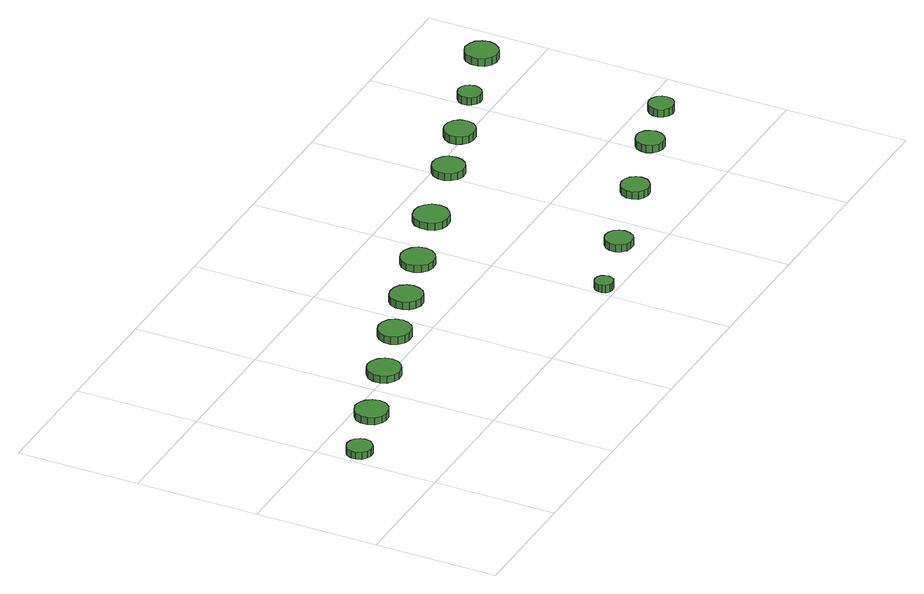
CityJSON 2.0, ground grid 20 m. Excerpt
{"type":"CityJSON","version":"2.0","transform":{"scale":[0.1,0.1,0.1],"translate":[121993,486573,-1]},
"CityObjects":{
"tree1":{"type":"SolitaryVegetationObject","attributes":{"function":"something"},"geometry":[{"type":"MultiSurface","lod":"1","boundaries":[[[0,1,2,3,4,5,6,7,8,9,10,11,12,13,14]],[[15,16,17,18,19,20,21,22,23,24,25,26,27,28,29]],[[0,29,28,1]],[[1,28,27,2]],[[2,27,26,3]],[[3,26,25,4]],[[4,25,24,5]],[[5,24,23,6]],[[6,23,22,7]],[[7,22,21,8]],[[8,21,20,9]],[[9,20,19,10]],[[10,19,18,11]],[[11,18,17,12]],[[12,17,16,13]],[[13,16,15,14]],[[14,15,29,0]]]}]},
"tree2":{"type":"SolitaryVegetationObject","attributes":{"function":"something"},"geometry":[{"type":"MultiSurface","lod":"1","boundaries":[[[30,31,32,33,34,35,36,37,38,39,40,41,42,43,44]],[[45,46,47,48,49,50,51,52,53,54,55,56,57,58,59]],[[30,59,58,31]],[[31,58,57,32]],[[32,57,56,33]],[[33,56,55,34]],[[34,55,54,35]],[[35,54,53,36]],[[36,53,52,37]],[[37,52,51,38]],[[38,51,50,39]],[[39,50,49,40]],[[40,49,48,41]],[[41,48,47,42]],[[42,47,46,43]],[[43,46,45,44]],[[44,45,59,30]]]}]},
"tree3":{"type":"SolitaryVegetationObject","attributes":{"function":"something"},"geometry":[{"type":"MultiSurface","lod":"1","boundaries":[[[60,61,62,63,64,65,66,67,68,69,70,71,72,73,74]],[[75,76,77,78,79,80,81,82,83,84,85,86,87,88,89]],[[60,89,88,61]],[[61,88,87,62]],[[62,87,86,63]],[[63,86,85,64]],[[64,85,84,65]],[[65,84,83,66]],[[66,83,82,67]],[[67,82,81,68]],[[68,81,80,69]],[[69,80,79,70]],[[70,79,78,71]],[[71,78,77,72]],[[72,77,76,73]],[[73,76,75,74]],[[74,75,89,60]]]}]},
"tree4":{"type":"SolitaryVegetationObject","attributes":{"function":"something"},"geometry":[{"type":"MultiSurface","lod":"1","boundaries":[[[90,91,92,93,94,95,96,97,98,99,100,101,102,103,104]],[[105,106,107,108,109,110,111,112,113,114,115,116,117,118,119]],[[90,119,118,91]],[[91,118,117,92]],[[92,117,116,93]],[[93,116,115,94]],[[94,115,114,95]],[[95,114,113,96]],[[96,113,112,97]],[[97,112,111,98]],[[98,111,110,99]],[[99,110,109,100]],[[100,109,108,101]],[[101,108,107,102]],[[102,107,106,103]],[[103,106,105,104]],[[104,105,119,90]]]}]},
"tree5":{"type":"SolitaryVegetationObject","attributes":{"function":"something"},"geometry":[{"type":"MultiSurface","lod":"1","boundaries":[[[120,121,122,123,124,125,126,127,128,129,130,131,132,133,134]],[[135,136,137,138,139,140,141,142,143,144,145,146,147,148,149]],[[120,149,148,121]],[[121,148,147,122]],[[122,147,146,123]],[[123,146,145,124]],[[124,145,144,125]],[[125,144,143,126]],[[126,143,142,127]],[[127,142,141,128]],[[128,141,140,129]],[[129,140,139,130]],[[130,139,138,131]],[[131,138,137,132]],[[132,137,136,133]],[[133,136,135,134]],[[134,135,149,120]]]}]},
"tree6":{"type":"SolitaryVegetationObject","attributes":{"function":"something"},"geometry":[{"type":"MultiSurface","lod":"1","boundaries":[[[150,151,152,153,154,155,156,157,158,159,160,161,162,163,164]],[[165,166,167,168,169,170,171,172,173,174,175,176,177,178,179]],[[150,179,178,151]],[[151,178,177,152]],[[152,177,176,153]],[[153,176,175,154]],[[154,175,174,155]],[[155,174,173,156]],[[156,173,172,157]],[[157,172,171,158]],[[158,171,170,159]],[[159,170,169,160]],[[160,169,168,161]],[[161,168,167,162]],[[162,167,166,163]],[[163,166,165,164]],[[164,165,179,150]]]}]},
"tree7":{"type":"SolitaryVegetationObject","attributes":{"function":"something"},"geometry":[{"type":"MultiSurface","lod":"1","boundaries":[[[180,181,182,183,184,185,186,187,188,189,190,191,192,193,194]],[[195,196,197,198,199,200,201,202,203,204,205,206,207,208,209]],[[180,209,208,181]],[[181,208,207,182]],[[182,207,206,183]],[[183,206,205,184]],[[184,205,204,185]],[[185,204,203,186]],[[186,203,202,187]],[[187,202,201,188]],[[188,201,200,189]],[[189,200,199,190]],[[190,199,198,191]],[[191,198,197,192]],[[192,197,196,193]],[[193,196,195,194]],[[194,195,209,180]]]}]},
"tree8":{"type":"SolitaryVegetationObject","attributes":{"function":"something"},"geometry":[{"type":"MultiSurface","lod":"1","boundaries":[[[210,211,212,213,214,215,216,217,218,219,220,221,222,223,224]],[[225,226,227,228,229,230,231,232,233,234,235,236,237,238,239]],[[210,239,238,211]],[[211,238,237,212]],[[212,237,236,213]],[[213,236,235,214]],[[214,235,234,215]],[[215,234,233,216]],[[216,233,232,217]],[[217,232,231,218]],[[218,231,230,219]],[[219,230,229,220]],[[220,229,228,221]],[[221,228,227,222]],[[222,227,226,223]],[[223,226,225,224]],[[224,225,239,210]]]}]},
"tree9":{"type":"SolitaryVegetationObject","attributes":{"function":"something"},"geometry":[{"type":"MultiSurface","lod":"1","boundaries":[[[240,241,242,243,244,245,246,247,248,249,250,251,252,253,254]],[[255,256,257,258,259,260,261,262,263,264,265,266,267,268,269]],[[240,269,268,241]],[[241,268,267,242]],[[242,267,266,243]],[[243,266,265,244]],[[244,265,264,245]],[[245,264,263,246]],[[246,263,262,247]],[[247,262,261,248]],[[248,261,260,249]],[[249,260,259,250]],[[250,259,258,251]],[[251,258,257,252]],[[252,257,256,253]],[[253,256,255,254]],[[254,255,269,240]]]}]},
"tree10":{"type":"SolitaryVegetationObject","attributes":{"function":"something"},"geometry":[{"type":"MultiSurface","lod":"1","boundaries":[[[270,271,272,273,274,275,276,277,278,279,280,281,282,283,284]],[[285,286,287,288,289,290,291,292,293,294,295,296,297,298,299]],[[270,299,298,271]],[[271,298,297,272]],[[272,297,296,273]],[[273,296,295,274]],[[274,295,294,275]],[[275,294,293,276]],[[276,293,292,277]],[[277,292,291,278]],[[278,291,290,279]],[[279,290,289,280]],[[280,289,288,281]],[[281,288,287,282]],[[282,287,286,283]],[[283,286,285,284]],[[284,285,299,270]]]}]},
"tree11":{"type":"SolitaryVegetationObject","attributes":{"function":"something"},"geometry":[{"type":"MultiSurface","lod":"1","boundaries":[[[300,301,302,303,304,305,306,307,308,309,310,311,312,313,314]],[[315,316,317,318,319,320,321,322,323,324,325,326,327,328,329]],[[300,329,328,301]],[[301,328,327,302]],[[302,327,326,303]],[[303,326,325,304]],[[304,325,324,305]],[[305,324,323,306]],[[306,323,322,307]],[[307,322,321,308]],[[308,321,320,309]],[[309,320,319,310]],[[310,319,318,311]],[[311,318,317,312]],[[312,317,316,313]],[[313,316,315,314]],[[314,315,329,300]]]}]},
"tree12":{"type":"SolitaryVegetationObject","attributes":{"function":"something"},"geometry":[{"type":"MultiSurface","lod":"1","boundaries":[[[330,331,332,333,334,335,336,337,338,339,340,341,342,343,344]],[[345,346,347,348,349,350,351,352,353,354,355,356,357,358,359]],[[330,359,358,331]],[[331,358,357,332]],[[332,357,356,333]],[[333,356,355,334]],[[334,355,354,335]],[[335,354,353,336]],[[336,353,352,337]],[[337,352,351,338]],[[338,351,350,339]],[[339,350,349,340]],[[340,349,348,341]],[[341,348,347,342]],[[342,347,346,343]],[[343,346,345,344]],[[344,345,359,330]]]}]},
"tree13":{"type":"SolitaryVegetationObject","attributes":{"function":"something"},"geometry":[{"type":"MultiSurface","lod":"1","boundaries":[[[360,361,362,363,364,365,366,367,368,369,370,371,372,373,374]],[[375,376,377,378,379,380,381,382,383,384,385,386,387,388,389]],[[360,389,388,361]],[[361,388,387,362]],[[362,387,386,363]],[[363,386,385,364]],[[364,385,384,365]],[[365,384,383,366]],[[366,383,382,367]],[[367,382,381,368]],[[368,381,380,369]],[[369,380,379,370]],[[370,379,378,371]],[[371,378,377,372]],[[372,377,376,373]],[[373,376,375,374]],[[374,375,389,360]]]}]},
"tree14":{"type":"SolitaryVegetationObject","attributes":{"function":"something"},"geometry":[{"type":"MultiSurface","lod":"1","boundaries":[[[390,391,392,393,394,395,396,397,398,399,400,401,402,403,404]],[[405,406,407,408,409,410,411,412,413,414,415,416,417,418,419]],[[390,419,418,391]],[[391,418,417,392]],[[392,417,416,393]],[[393,416,415,394]],[[394,415,414,395]],[[395,414,413,396]],[[396,413,412,397]],[[397,412,411,398]],[[398,411,410,399]],[[399,410,409,400]],[[400,409,408,401]],[[401,408,407,402]],[[402,407,406,403]],[[403,406,405,404]],[[404,405,419,390]]]}]},
"tree15":{"type":"SolitaryVegetationObject","attributes":{"function":"something"},"geometry":[{"type":"MultiSurface","lod":"1","boundaries":[[[420,421,422,423,424,425,426,427,428,429,430,431,432,433,434]],[[435,436,437,438,439,440,441,442,443,444,445,446,447,448,449]],[[420,449,448,421]],[[421,448,447,422]],[[422,447,446,423]],[[423,446,445,424]],[[424,445,444,425]],[[425,444,443,426]],[[426,443,442,427]],[[427,442,441,428]],[[428,441,440,429]],[[429,440,439,430]],[[430,439,438,431]],[[431,438,437,432]],[[432,437,436,433]],[[433,436,435,434]],[[434,435,449,420]]]}]},
"tree16":{"type":"SolitaryVegetationObject","attributes":{"function":"something"},"geometry":[{"type":"MultiSurface","lod":"1","boundaries":[[[450,451,452,453,454,455,456,457,458,459,460,461,462,463,464]],[[465,466,467,468,469,470,471,472,473,474,475,476,477,478,479]],[[450,479,478,451]],[[451,478,477,452]],[[452,477,476,453]],[[453,476,475,454]],[[454,475,474,455]],[[455,474,473,456]],[[456,473,472,457]],[[457,472,471,458]],[[458,471,470,459]],[[459,470,469,460]],[[460,469,468,461]],[[461,468,467,462]],[[462,467,466,463]],[[463,466,465,464]],[[464,465,479,450]]]}]}
},
"vertices":[
[50,141,17],[49,149,17],[44,156,17],[36,160,17],[28,161,17],[20,158,17],[13,153,17],[10,145,17],[10,137,17],[13,129,17],[20,123,17],[28,120,17],[36,121,17],[44,126,17],[49,132,17],[49,132,5],[44,126,5],[36,121,5],[28,120,5],[20,123,5],[13,129,5],[10,137,5],[10,145,5],[13,153,5],[20,158,5],[28,161,5],[36,160,5],[44,156,5],[49,149,5],[50,141,5],
[160,171,17],[158,182,17],[151,191,17],[141,197,17],[130,198,17],[120,194,17],[111,187,17],[107,177,17],[107,166,17],[111,155,17],[120,148,17],[130,145,17],[141,146,17],[151,151,17],[158,160,17],[158,160,5],[151,151,5],[141,146,5],[130,145,5],[120,148,5],[111,155,5],[107,166,5],[107,177,5],[111,187,5],[120,194,5],[130,198,5],[141,197,5],[151,191,5],[158,182,5],[160,171,5],
[276,207,17],[274,218,17],[267,227,17],[257,233,17],[246,234,17],[236,231,17],[227,223,17],[223,213,17],[223,202,17],[227,191,17],[236,184,17],[246,180,17],[257,182,17],[267,187,17],[274,196,17],[274,196,5],[267,187,5],[257,182,5],[246,180,5],[236,184,5],[227,191,5],[223,202,5],[223,213,5],[227,223,5],[236,231,5],[246,234,5],[257,233,5],[267,227,5],[274,218,5],[276,207,5],
[383,242,18],[380,253,18],[374,262,18],[364,267,18],[353,268,18],[343,265,18],[335,258,18],[330,248,18],[330,237,18],[335,227,18],[343,219,18],[353,216,18],[364,217,18],[374,222,18],[380,231,18],[380,231,5],[374,222,5],[364,217,5],[353,216,5],[343,219,5],[335,227,5],[330,237,5],[330,248,5],[335,258,5],[343,265,5],[353,268,5],[364,267,5],[374,262,5],[380,253,5],[383,242,5],
[479,270,18],[477,281,18],[471,290,18],[461,295,18],[450,296,18],[440,293,18],[432,286,18],[428,276,18],[428,265,18],[432,255,18],[440,248,18],[450,244,18],[461,245,18],[471,251,18],[477,260,18],[477,260,5],[471,251,5],[461,245,5],[450,244,5],[440,248,5],[432,255,5],[428,265,5],[428,276,5],[432,286,5],[440,293,5],[450,296,5],[461,295,5],[471,290,5],[477,281,5],[479,270,5],
[634,20,18],[632,26,18],[629,31,18],[624,34,18],[617,35,18],[612,33,18],[607,29,18],[605,23,18],[605,17,18],[607,11,18],[612,7,18],[617,5,18],[624,6,18],[629,9,18],[632,14,18],[632,14,5],[629,9,5],[624,6,5],[617,5,5],[612,7,5],[607,11,5],[605,17,5],[605,23,5],[607,29,5],[612,33,5],[617,35,5],[624,34,5],[629,31,5],[632,26,5],[634,20,5],
[586,303,17],[584,314,17],[577,323,17],[567,329,17],[556,330,17],[545,327,17],[537,319,17],[532,309,17],[532,297,17],[537,287,17],[545,279,17],[556,276,17],[567,277,17],[577,283,17],[584,292,17],[584,292,5],[577,283,5],[567,277,5],[556,276,5],[545,279,5],[537,287,5],[532,297,5],[532,309,5],[537,319,5],[545,327,5],[556,330,5],[567,329,5],[577,323,5],[584,314,5],[586,303,5],
[762,55,18],[760,64,18],[755,71,18],[747,76,18],[737,77,18],[729,74,18],[722,68,18],[718,59,18],[718,50,18],[722,42,18],[729,35,18],[737,33,18],[747,33,18],[755,38,18],[760,46,18],[760,46,6],[755,38,6],[747,33,6],[737,33,6],[729,35,6],[722,42,6],[718,50,6],[718,59,6],[722,68,6],[729,74,6],[737,77,6],[747,76,6],[755,71,6],[760,64,6],[762,55,6],
[707,339,17],[704,351,17],[697,360,17],[687,366,17],[675,367,17],[664,364,17],[655,356,17],[651,345,17],[651,333,17],[655,322,17],[664,314,17],[675,311,17],[687,312,17],[697,318,17],[704,327,17],[704,327,5],[697,318,5],[687,312,5],[675,311,5],[664,314,5],[655,322,5],[651,333,5],[651,345,5],[655,356,5],[664,364,5],[675,367,5],[687,366,5],[697,360,5],[704,351,5],[707,339,5],
[912,101,18],[910,110,18],[904,117,18],[896,122,18],[887,123,18],[878,120,18],[871,114,18],[867,105,18],[867,96,18],[871,87,18],[878,81,18],[887,78,18],[896,79,18],[904,84,18],[910,91,18],[910,91,5],[904,84,5],[896,79,5],[887,78,5],[878,81,5],[871,87,5],[867,96,5],[867,105,5],[871,114,5],[878,120,5],[887,123,5],[896,122,5],[904,117,5],[910,110,5],[912,101,5],
[842,378,17],[840,389,17],[834,397,17],[824,403,17],[813,404,17],[803,401,17],[795,393,17],[791,383,17],[791,373,17],[795,363,17],[803,356,17],[813,352,17],[824,353,17],[834,359,17],[840,368,17],[840,368,5],[834,359,5],[824,353,5],[813,352,5],[803,356,5],[795,363,5],[791,373,5],[791,383,5],[795,393,5],[803,401,5],[813,404,5],[824,403,5],[834,397,5],[840,389,5],[842,378,5],
[939,407,20],[937,418,20],[931,426,20],[922,431,20],[911,432,20],[901,429,20],[894,422,20],[889,413,20],[889,402,20],[894,393,20],[901,386,20],[911,383,20],[922,384,20],[931,389,20],[937,397,20],[937,397,7],[931,389,7],[922,384,7],[911,383,7],[901,386,7],[894,393,7],[889,402,7],[889,413,7],[894,422,7],[901,429,7],[911,432,7],[922,431,7],[931,426,7],[937,418,7],[939,407,7],
[1041,140,18],[1039,149,18],[1034,156,18],[1026,161,18],[1017,162,18],[1008,159,18],[1001,153,18],[997,144,18],[997,135,18],[1001,127,18],[1008,120,18],[1017,117,18],[1026,118,18],[1034,123,18],[1039,131,18],[1039,131,5],[1034,123,5],[1026,118,5],[1017,117,5],[1008,120,5],[1001,127,5],[997,135,5],[997,144,5],[1001,153,5],[1008,159,5],[1017,162,5],[1026,161,5],[1034,156,5],[1039,149,5],[1041,140,5],
[1031,439,23],[1029,447,23],[1025,453,23],[1018,457,23],[1010,458,23],[1003,455,23],[997,450,23],[994,443,23],[994,435,23],[997,428,23],[1003,423,23],[1010,420,23],[1018,421,23],[1025,425,23],[1029,431,23],[1029,431,10],[1025,425,10],[1018,421,10],[1010,420,10],[1003,423,10],[997,428,10],[994,435,10],[994,443,10],[997,450,10],[1003,455,10],[1010,458,10],[1018,457,10],[1025,453,10],[1029,447,10],[1031,439,10],
[1137,169,18],[1136,177,18],[1131,184,18],[1123,188,18],[1115,189,18],[1107,187,18],[1101,181,18],[1097,173,18],[1097,165,18],[1101,157,18],[1107,152,18],[1115,149,18],[1123,150,18],[1131,154,18],[1136,161,18],[1136,161,5],[1131,154,5],[1123,150,5],[1115,149,5],[1107,152,5],[1101,157,5],[1097,165,5],[1097,173,5],[1101,181,5],[1107,187,5],[1115,189,5],[1123,188,5],[1131,184,5],[1136,177,5],[1137,169,5],
[1149,473,27],[1146,484,27],[1140,493,27],[1130,498,27],[1119,500,27],[1109,496,27],[1100,489,27],[1096,478,27],[1096,467,27],[1100,457,27],[1109,450,27],[1119,446,27],[1130,447,27],[1140,453,27],[1146,462,27],[1146,462,14],[1140,453,14],[1130,447,14],[1119,446,14],[1109,450,14],[1100,457,14],[1096,467,14],[1096,478,14],[1100,489,14],[1109,496,14],[1119,500,14],[1130,498,14],[1140,493,14],[1146,484,14],[1149,473,14]
]}
